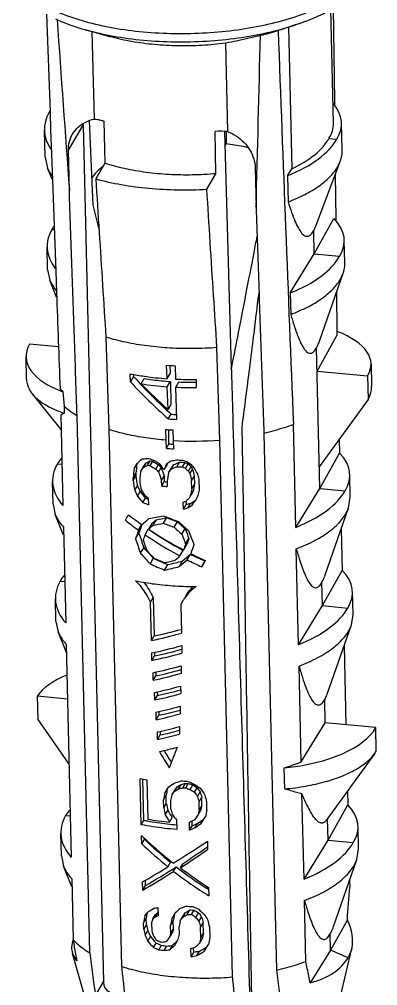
# Model space of a CAD drawing. Header units: millimetres. Extents: x 15 to 334, y 2 to 223.
# Drawn here: x 141.65 to 148.6, y 11.15 to 29.92 of the extents above; entities that cross this region are included whole.
import ezdxf

# ---------------------------------------------------------------- set-up
doc = ezdxf.new("R2010")
doc.units = ezdxf.units.MM
doc.layers.add('02___PRT_ALL_AXES', color=179, linetype='Continuous')

msp = doc.modelspace()

# ---------------------------------------------------------------- linework, layer by layer
at = {"layer": '02___PRT_ALL_AXES', "color": 179, "linetype": 'Continuous'}
for p, q in [((147.743, 27.902), (147.691, 30.115)), ((147.738, 30.141), (147.76, 28.326)), ((142.174, 30.018), (142.242, 28.117)), ((142.92, 29.721), (143.395, 29.586)), ((143.103, 27.98), (143.063, 29.68)), ((146.719, 29.715), (146.668, 29.7)), ((147.021, 29.817), (146.72, 29.716)), ((146.868, 29.765), (146.932, 27.013)), ((145.648, 29.456), (145.688, 27.738)), ((147.76, 28.326), (147.761, 28.244)), ((142.224, 28.116), (142.242, 28.115)), ((142.242, 28.117), (142.254, 27.773)), ((142.599, 27.376), (142.887, 27.866)), ((142.887, 27.866), (143.277, 11.218)), ((143.005, 27.948), (143.07, 26.311)), ((143.289, 27.942), (143.309, 27.123)), ((147.912, 27.376), (147.899, 27.904)), ((142.145, 27.241), (142.133, 27.769)), ((142.254, 27.773), (142.271, 27.302)), ((145.463, 26.921), (145.444, 27.74)), ((145.626, 27.743), (145.626, 27.736)), ((145.626, 27.736), (145.633, 27.498)), ((145.662, 27.738), (145.659, 27.499)), ((147.655, 27.607), (147.807, 27.593)), ((145.633, 27.498), (145.759, 23.14)), ((142.145, 27.241), (142.193, 27.025)), ((142.271, 27.302), (142.289, 26.796)), ((142.617, 26.602), (142.599, 27.376)), ((143.309, 27.123), (143.13, 26.819)), ((146.223, 27.036), (146.241, 26.262)), ((147.409, 25.921), (147.874, 27.158)), ((147.82, 27.046), (147.874, 27.158)), ((142.289, 26.803), (142.193, 27.025)), ((145.285, 26.617), (145.463, 26.921)), ((146.851, 26.881), (146.932, 27.013)), ((146.851, 26.881), (146.862, 26.374)), ((147.776, 26.898), (147.786, 26.048)), ((142.289, 26.796), (142.353, 25.026)), ((143.07, 26.311), (143.192, 25.845)), ((147.371, 25.361), (147.753, 26.048)), ((147.786, 26.048), (147.786, 26.004)), ((142.277, 25.839), (142.323, 25.835)), ((147.371, 25.361), (147.36, 25.817)), ((147.963, 25.189), (147.953, 25.627)), ((142.196, 25.054), (142.186, 25.492)), ((146.904, 24.604), (147.371, 25.361)), ((147.371, 25.361), (147.86, 25.316)), ((142.196, 25.054), (142.239, 24.853)), ((142.353, 25.026), (142.368, 24.61)), ((147.469, 23.664), (147.93, 24.986)), ((147.871, 24.86), (147.93, 24.986)), ((142.371, 24.524), (142.239, 24.853)), ((146.904, 24.604), (146.914, 24.188)), ((147.801, 24.617), (147.81, 23.852)), ((147.81, 23.852), (147.81, 23.777)), ((143.327, 23.744), (143.385, 21.948)), ((147.424, 23.084), (147.81, 23.777)), ((142.406, 23.554), (141.841, 23.607)), ((145.54, 21.746), (145.482, 23.542)), ((147.477, 20.807), (147.413, 23.54)), ((141.787, 22.921), (141.777, 23.364)), ((144.513, 22.939), (144.505, 23.2)), ((144.57, 23.195), (144.574, 23.042)), ((144.671, 23.19), (144.679, 22.929)), ((145.759, 23.14), (145.761, 23.084)), ((148.473, 23.228), (148.484, 22.786)), ((143.802, 22.876), (143.797, 23.033)), ((143.863, 22.98), (143.802, 22.876)), ((143.862, 23.022), (143.863, 22.98)), ((144.009, 22.84), (144.069, 22.941)), ((144.513, 22.939), (144.574, 23.042)), ((145.076, 22.923), (145.081, 22.767)), ((147.424, 23.084), (148.403, 22.992)), ((148.403, 22.992), (148.414, 22.537)), ((144.518, 22.782), (144.578, 22.883)), ((144.532, 22.339), (144.518, 22.782)), ((144.578, 22.883), (144.588, 22.434)), ((144.684, 22.773), (144.744, 22.874)), ((144.704, 22.147), (144.684, 22.773)), ((142.458, 21.952), (141.899, 22.643)), ((142.492, 22.685), (142.514, 22.403)), ((148.414, 22.537), (147.467, 21.229)), ((142.514, 22.403), (142.517, 22.267)), ((144.588, 22.434), (144.532, 22.339)), ((142.452, 22.235), (142.493, 20.472)), ((143.012, 11.786), (142.768, 22.216)), ((144.538, 22.156), (144.592, 22.249)), ((146.034, 18.253), (145.97, 22.005)), ((147.011, 20.049), (146.964, 22.047)), ((143.385, 21.948), (143.63, 11.518)), ((144.497, 21.745), (144.49, 21.952)), ((144.551, 21.671), (144.545, 21.948)), ((144.628, 21.943), (144.634, 21.735)), ((146.392, 21.876), (146.636, 11.446)), ((144.501, 21.585), (144.497, 21.745)), ((144.501, 21.585), (144.551, 21.671)), ((144.634, 21.735), (144.638, 21.575)), ((145.785, 11.316), (145.54, 21.746)), ((147.854, 21.763), (147.86, 21.493)), ((147.477, 20.807), (147.86, 21.493)), ((142.384, 21.284), (142.474, 21.276)), ((143.876, 21.194), (143.928, 21.282)), ((144.006, 21.144), (144.057, 21.232)), ((144.056, 21.215), (144.107, 21.302)), ((144.133, 21.256), (144.184, 21.343)), ((144.186, 21.249), (144.237, 21.335)), ((144.294, 21.183), (144.345, 21.269)), ((144.456, 21.166), (144.507, 21.253)), ((144.592, 21.182), (144.643, 21.269)), ((144.701, 21.229), (144.752, 21.315)), ((144.813, 21.224), (144.864, 21.312)), ((144.87, 21.196), (144.922, 21.284)), ((144.928, 21.143), (144.98, 21.23)), ((143.855, 21.014), (143.907, 21.103)), ((143.856, 20.961), (143.908, 21.05)), ((143.907, 21.103), (143.908, 21.05)), ((144.349, 21.124), (144.4, 21.21)), ((144.407, 20.96), (144.457, 21.046)), ((144.457, 21.046), (144.46, 20.94)), ((144.539, 21.107), (144.59, 21.193)), ((144.958, 21.089), (145.009, 21.177)), ((144.989, 20.957), (145.041, 21.045)), ((145.041, 21.045), (145.045, 20.886)), ((148.07, 20.635), (148.059, 21.072)), ((142.303, 20.499), (142.293, 20.937)), ((143.856, 20.961), (143.855, 21.014)), ((143.886, 20.771), (143.938, 20.859)), ((143.983, 21.017), (143.985, 20.911)), ((144.409, 20.854), (144.407, 20.96)), ((144.409, 20.854), (144.46, 20.94)), ((144.515, 20.95), (144.518, 20.845)), ((144.993, 20.798), (144.989, 20.957)), ((144.993, 20.798), (145.045, 20.886)), ((145.132, 20.984), (145.137, 20.773)), ((143.94, 20.656), (143.991, 20.744)), ((144.967, 20.666), (145.019, 20.754)), ((144.97, 20.665), (144.992, 20.702)), ((147.011, 20.049), (147.477, 20.807)), ((147.477, 20.807), (147.967, 20.761)), ((142.303, 20.499), (142.345, 20.298)), ((144.046, 20.532), (144.097, 20.619)), ((144.148, 20.622), (144.151, 20.49)), ((144.832, 20.405), (144.829, 20.537)), ((144.832, 20.405), (144.884, 20.492)), ((144.882, 20.562), (144.884, 20.492)), ((144.916, 20.429), (144.968, 20.517)), ((145, 20.481), (145.052, 20.569)), ((148.037, 20.432), (148.07, 20.635)), ((142.506, 19.897), (142.345, 20.298)), ((147.576, 19.109), (148.037, 20.432)), ((143.959, 19.997), (144.024, 20.106)), ((144.217, 20.124), (144.153, 20.016)), ((144.243, 20.091), (144.307, 20.199)), ((144.445, 20.132), (144.508, 20.239)), ((144.653, 20.052), (144.717, 20.16)), ((142.503, 20.057), (142.546, 18.195)), ((143.902, 19.827), (143.967, 19.937)), ((144.086, 19.908), (144.15, 20.017)), ((144.799, 19.916), (144.863, 20.025)), ((147.895, 20.024), (147.913, 19.215)), ((144.834, 19.61), (144.898, 19.719)), ((144.874, 19.723), (144.938, 19.832)), ((143.998, 19.546), (144.062, 19.655)), ((144.762, 19.495), (144.826, 19.603)), ((144.902, 19.421), (144.966, 19.53)), ((147.064, 17.771), (147.02, 19.633)), ((144.247, 19.45), (144.183, 19.342)), ((144.752, 19.289), (144.816, 19.397)), ((145.186, 19.283), (145.252, 19.394)), ((144.466, 19.221), (144.53, 19.328)), ((147.531, 18.529), (147.913, 19.215)), ((142.437, 19.007), (142.528, 18.998)), ((147.531, 18.529), (147.52, 18.985)), ((148.123, 18.357), (148.113, 18.795)), ((142.356, 18.222), (142.346, 18.66)), ((144.192, 18.598), (144.243, 18.685)), ((144.209, 17.853), (144.192, 18.598)), ((144.243, 18.685), (144.26, 17.94)), ((144.822, 18.627), (144.779, 18.543)), ((144.779, 18.543), (144.792, 17.997)), ((147.064, 17.771), (147.531, 18.529)), ((147.531, 18.529), (148.02, 18.483)), ((142.356, 18.222), (142.399, 18.021)), ((146.034, 18.239), (146.034, 18.253)), ((148.09, 18.154), (148.123, 18.357)), ((147.629, 16.832), (148.09, 18.154)), ((142.56, 17.62), (142.399, 18.021)), ((144.209, 17.853), (144.26, 17.94)), ((142.556, 17.779), (142.653, 13.64)), ((144.798, 17.754), (144.801, 17.609)), ((147.948, 17.746), (147.984, 16.215)), ((144.218, 17.465), (144.215, 17.61)), ((144.218, 17.465), (144.269, 17.552)), ((144.268, 17.622), (144.269, 17.552)), ((144.787, 17.361), (144.79, 17.215)), ((147.117, 15.494), (147.074, 17.356)), ((144.246, 17.081), (144.243, 17.227)), ((144.246, 17.081), (144.297, 17.168)), ((144.296, 17.238), (144.297, 17.168)), ((144.776, 16.968), (144.78, 16.822)), ((142.001, 16.775), (142.581, 16.721)), ((142.012, 16.32), (142.001, 16.775)), ((144.274, 16.697), (144.271, 16.843)), ((144.274, 16.697), (144.325, 16.784)), ((144.324, 16.855), (144.325, 16.784)), ((144.765, 16.574), (144.769, 16.429)), ((147.584, 16.252), (147.573, 16.707)), ((144.302, 16.314), (144.299, 16.459)), ((144.302, 16.314), (144.353, 16.4)), ((144.352, 16.471), (144.353, 16.4)), ((142.611, 15.447), (142.012, 16.32)), ((144.755, 16.181), (144.758, 16.036)), ((147.117, 15.494), (147.584, 16.252)), ((148.563, 16.16), (147.584, 16.252)), ((148.574, 15.705), (148.563, 16.16)), ((144.33, 15.93), (144.327, 16.075)), ((144.33, 15.93), (144.381, 16.017)), ((144.38, 16.087), (144.381, 16.017)), ((148.54, 15.653), (147.612, 14.373)), ((148.54, 15.653), (148.574, 15.705)), ((146.796, 14.97), (146.787, 15.378)), ((144.012, 14.273), (143.991, 15.172)), ((144.064, 14.361), (144.046, 15.161)), ((144.12, 15.148), (144.138, 14.381)), ((144.738, 14.97), (144.788, 15.056)), ((144.82, 14.991), (144.871, 15.078)), ((144.875, 14.989), (144.926, 15.075)), ((144.96, 14.959), (145.011, 15.046)), ((144.445, 14.759), (144.495, 14.845)), ((144.499, 14.686), (144.495, 14.845)), ((144.604, 14.848), (144.655, 14.934)), ((144.657, 14.923), (144.707, 15.009)), ((145.046, 14.904), (145.097, 14.992)), ((145.104, 14.824), (145.156, 14.912)), ((147.171, 13.217), (147.132, 14.872)), ((148.014, 14.927), (148.02, 14.661)), ((144.448, 14.6), (144.445, 14.759)), ((144.448, 14.6), (144.499, 14.686)), ((144.579, 14.745), (144.583, 14.586)), ((145.135, 14.718), (145.187, 14.806)), ((145.139, 14.559), (145.135, 14.718)), ((145.139, 14.559), (145.191, 14.648)), ((145.191, 14.648), (145.187, 14.806)), ((145.279, 14.719), (145.282, 14.56)), ((147.637, 13.975), (148.02, 14.661)), ((144.478, 14.465), (144.529, 14.551)), ((145.113, 14.454), (145.165, 14.542)), ((142.544, 14.452), (142.634, 14.444)), ((144.012, 14.273), (144.064, 14.361)), ((144.562, 14.324), (144.613, 14.411)), ((144.697, 14.366), (144.701, 14.181)), ((144.95, 14.167), (144.947, 14.326)), ((145.002, 14.254), (144.999, 14.349)), ((145.062, 14.217), (145.113, 14.304)), ((145.174, 14.295), (145.226, 14.383)), ((147.637, 13.975), (147.627, 14.397)), ((142.463, 13.667), (142.453, 14.105)), ((144.95, 14.167), (145.002, 14.254)), ((148.23, 13.802), (148.219, 14.24)), ((144.021, 13.903), (144.017, 14.062)), ((144.021, 13.903), (144.073, 13.991)), ((144.073, 13.991), (144.073, 14.011)), ((145.297, 13.952), (145.3, 13.794)), ((147.171, 13.217), (147.637, 13.975)), ((147.637, 13.975), (148.127, 13.929)), ((148.197, 13.6), (148.23, 13.802)), ((142.463, 13.667), (142.505, 13.466)), ((144.529, 13.457), (144.579, 13.544)), ((144.773, 13.436), (144.824, 13.523)), ((147.736, 12.277), (148.197, 13.6)), ((142.666, 13.065), (142.505, 13.466)), ((144.639, 13.368), (144.689, 13.454)), ((142.663, 13.225), (142.69, 12.04)), ((144.042, 13.004), (144.038, 13.163)), ((144.094, 13.092), (144.092, 13.194)), ((148.055, 13.191), (148.058, 13.061)), ((144.042, 13.004), (144.094, 13.092)), ((145.318, 13.053), (145.321, 12.895)), ((147.208, 11.617), (147.18, 12.801)), ((144.335, 12.664), (144.338, 12.506)), ((144.905, 12.531), (144.956, 12.618)), ((144.989, 12.528), (145.04, 12.615)), ((144.057, 12.37), (144.109, 12.458)), ((144.112, 12.326), (144.109, 12.458)), ((144.235, 12.443), (144.287, 12.53)), ((144.286, 12.487), (144.338, 12.574)), ((144.582, 12.318), (144.633, 12.404)), ((144.606, 12.447), (144.657, 12.534)), ((144.637, 12.246), (144.633, 12.404)), ((144.77, 12.407), (144.821, 12.494)), ((144.823, 12.483), (144.874, 12.569)), ((145.074, 12.473), (145.126, 12.56)), ((145.133, 12.392), (145.185, 12.48)), ((148.012, 12.426), (147.688, 11.834)), ((144.06, 12.237), (144.057, 12.37)), ((144.06, 12.237), (144.112, 12.326)), ((144.088, 12.127), (144.14, 12.215)), ((144.211, 12.368), (144.215, 12.209)), ((144.586, 12.159), (144.582, 12.318)), ((144.586, 12.159), (144.637, 12.246)), ((144.745, 12.304), (144.749, 12.145)), ((145.164, 12.286), (145.215, 12.374)), ((145.169, 12.075), (145.164, 12.286)), ((145.22, 12.163), (145.215, 12.374)), ((145.336, 12.287), (145.341, 12.075)), ((144.142, 12.011), (144.194, 12.099)), ((144.561, 12.083), (144.612, 12.169)), ((145.143, 11.969), (145.194, 12.057)), ((145.169, 12.075), (145.22, 12.163)), ((147.688, 11.834), (147.68, 12.153)), ((144.248, 11.887), (144.3, 11.975)), ((144.354, 11.845), (144.405, 11.932)), ((144.46, 11.831), (144.511, 11.917)), ((144.566, 11.845), (144.617, 11.931)), ((144.98, 11.709), (144.976, 11.868)), ((145.031, 11.796), (145.029, 11.883)), ((145.232, 11.81), (145.284, 11.898)), ((147.688, 11.834), (147.291, 11.201)), ((148.025, 11.689), (147.688, 11.834)), ((147.876, 10.937), (148.097, 11.867)), ((148.097, 11.865), (148.025, 11.689)), ((142.761, 11.626), (142.676, 11.773)), ((142.951, 10.822), (142.676, 11.773)), ((144.98, 11.709), (145.031, 11.796)), ((145.092, 11.732), (145.143, 11.82)), ((143.123, 10.955), (143.277, 11.218))]:
    msp.add_line(p, q, dxfattribs=at)
for centre, radius, start, end in [((1530.354, 127.847), 1391.425, 184.03586, 184.172741), ((145.136, 34.745), 5.272, 283.0485, 286.8935), ((3791.533, 166.919), 3647.447, 182.156009, 182.276312), ((-1161.917, 61.072), 1308.621, 358.475733, 358.622305), ((145.554, 26.548), 1.197, 83.5617, 95.2571), ((138.813, 30.674), 7.547, 334.6768, 335.1181), ((143.585, 26.488), 0.638, 143.6059, 147.573), ((144.96, 29.657), 6.473, 265.9732, 267.4441), ((144.855, 28.395), 5.465, 258.8415, 261.7944), ((144.933, 28.964), 6.04, 261.8239, 266.0112), ((144.974, 29.584), 6.661, 267.463, 270.8769), ((144.927, 28.702), 5.934, 261.0962, 266.0471), ((144.978, 29.395), 6.629, 267.4623, 270.8932), ((144.988, 28.991), 6.121, 267.7104, 270.837), ((143.315, 24.594), 2.461, 249.963, 251.0858), ((144.985, 28.524), 6.383, 265.9866, 267.4786), ((144.995, 28.14), 5.905, 266.0925, 267.1492), ((144.987, 28.245), 6.313, 265.4877, 266.738), ((145.004, 27.487), 5.833, 265.5504, 266.3832), ((145.005, 28.305), 6.58, 266.768, 274.664), ((144.995, 27.847), 6.282, 265.488, 266.7445), ((144.936, 27.002), 5.671, 261.8323, 262.3715), ((144.938, 26.859), 5.66, 261.8317, 262.372), ((144.949, 26.526), 5.24, 261.6126, 262.1953), ((145.01, 27.822), 6.469, 267.2404, 268.2309), ((145.013, 27.68), 6.459, 267.2397, 268.2317), ((145.023, 27.343), 6.033, 267.4337, 268.4981), ((145, 26.955), 6.13, 264.4686, 265.4887), ((145.009, 26.592), 5.679, 264.4546, 265.0206), ((145.004, 20.245), 5.173, 258.7175, 260.1686), ((145.154, 21.537), 6.422, 266.7428, 267.7359), ((145.167, 21.052), 5.982, 267.1652, 267.6992), ((145.157, 21.397), 6.414, 266.9904, 267.4876), ((145.014, 18.915), 4.651, 258.218, 259.0669), ((145.095, 19.356), 5.1, 259.1129, 263.4744), ((145.113, 20.046), 5.748, 260.2337, 264.4982), ((145.159, 19.871), 5.619, 263.4217, 265.3012), ((83.154, 17.396), 65.048, 355.61814, 356.17863), ((145.213, 19.141), 6.459, 266.9927, 268.2314), ((145.226, 18.627), 6.015, 267.4325, 268.2323), ((145.216, 18.973), 6.449, 267.2393, 267.9836), ((145.164, 17.49), 5.703, 261.8333, 262.9077), ((145.162, 17.665), 5.719, 262.103, 262.6387), ((145.174, 17.147), 5.272, 261.6138, 262.7745), ((227.089, 22.551), 84.763, 187.29643, 187.8627), ((225.654, 21.538), 79.659, 187.27832, 187.88087)]:
    msp.add_arc(centre, radius, start, end, dxfattribs=at)
for centre, major_axis, ratio, start_param, end_param in [((145.016, 27.855), (2.884, 0.046), 0.412294, 6.022628, 6.610425), ((145.016, 27.855), (2.883, 0.09), 0.457817, 2.874425, 3.424416), ((145.016, 27.855), (2.884, 0.046), 0.412294, 2.863094, 2.881035), ((143.812, 28.12), (0.877, 0.449), 0.655348, 2.794265, 2.835491), ((145.016, 27.855), (2.727, 0.044), 0.412294, 6.022628, 6.286215), ((145.016, 27.855), (2.726, 0.085), 0.457817, 5.47753, 6.016017), ((145.016, 27.855), (2.883, 0.09), 0.457817, 5.387969, 6.016017), ((145.069, 25.577), (2.884, 0.046), 0.412294, 6.022628, 6.650677), ((145.069, 25.577), (2.883, 0.09), 0.457817, 2.874425, 3.460247), ((145.069, 25.577), (2.884, 0.046), 0.412294, 2.834304, 2.881035), ((145.069, 25.577), (2.883, 0.09), 0.457817, 5.387969, 6.016017), ((146.288, 23.191), (2.185, 0.035), 0.412294, 6.022628, 7.072961), ((143.8, 23.424), (2.023, 0.063), 0.457817, 2.874425, 3.994998), ((145.117, 23.528), (2.575, -2.589), 0.352642, 4.576145, 4.859969), ((145.123, 23.301), (2.893, 0.09), 0.457818, 3.50754, 3.556314), ((145.04, 23.6), (2.788, -2.803), 0.352517, 4.621162, 4.882542), ((145.035, 23.787), (2.794, -2.826), 0.351227, 4.700364, 4.883417), ((145.176, 21.023), (2.884, 0.046), 0.412294, 6.022628, 6.650677), ((145.176, 21.023), (2.883, 0.09), 0.457817, 2.874425, 3.502474), ((145.176, 21.023), (2.884, 0.046), 0.412294, 2.788056, 2.881035), ((145.119, 23.439), (2.759, 5.33), 0.013218, 1.992702, 2.012477), ((145.055, 26.175), (2.221, 17.523), 0.02969, 1.8575, 1.868203), ((145.131, 22.945), (2.808, 2.737), 0.102217, 4.17158, 4.210923), ((145.119, 23.439), (2.566, 4.956), 0.013218, 2.023835, 2.027974), ((145.131, 22.941), (2.789, 4.016), 0.022906, 4.264514, 4.284125), ((145.137, 22.654), (2.853, 0.821), 0.352435, 4.21342, 4.252541), ((145.138, 22.64), (2.818, 1.904), 0.1949, 4.191033, 4.220356), ((145.131, 22.941), (2.594, 3.734), 0.022906, 4.252874, 4.273999), ((145.138, 22.64), (2.62, 1.77), 0.1949, 4.180907, 4.212478), ((145.14, 22.526), (2.876, -0.78), 0.465166, 4.501382, 4.540287), ((145.145, 22.336), (2.827, -1.617), 0.437702, 4.622554, 4.661459), ((145.145, 22.336), (2.629, -1.504), 0.437702, 4.616163, 4.658018), ((145.142, 22.474), (2.795, -2.135), 0.402852, 4.715544, 4.744674), ((145.146, 22.274), (-2.57, 2.881), 0.32879, 1.626941, 1.647832), ((145.142, 22.444), (-2.765, 4.016), 0.26711, 1.678156, 1.707272), ((145.145, 22.312), (2.723, 6.662), 0.028959, 1.736018, 1.755433), ((145.142, 22.472), (2.818, 1.904), 0.194897, 4.35642, 4.385568), ((145.145, 22.312), (2.532, 6.194), 0.028959, 1.745733, 1.754475), ((145.14, 22.542), (2.853, 0.821), 0.352438, 4.417755, 4.456705), ((145.149, 22.175), (2.594, 3.734), 0.022906, 4.462382, 4.483289), ((145.145, 22.341), (2.828, 1.484), 0.254507, 4.384624, 4.423574), ((145.145, 22.341), (2.629, 1.38), 0.254507, 4.389253, 4.431165), ((145.135, 22.736), (2.862, -1.066), 0.461157, 4.770151, 4.799616), ((145.137, 22.667), (2.827, -1.617), 0.437701, 4.846325, 4.865953), ((145.137, 22.667), (2.629, -1.504), 0.437701, 4.856915, 4.878062), ((145.132, 22.888), (2.795, -2.135), 0.40285, 4.929874, 4.959488), ((145.132, 22.882), (-2.57, 2.881), 0.32879, 1.846982, 1.868207), ((145.121, 23.366), (-2.611, 5.409), 0.184887, 1.886024, 1.896669), ((145.121, 23.336), (-2.773, 4.468), 0.241974, 1.89556, 1.915399), ((145.055, 26.175), (2.389, 18.846), 0.02969, 1.842003, 1.85192), ((145.244, 18.093), (-2.969, 18.008), 0.046595, 1.398205, 1.408908), ((145.097, 24.393), (2.532, 13.414), 0.035521, 1.82212, 1.831947), ((145.146, 22.274), (-2.764, 3.098), 0.32879, 1.630382, 1.649805), ((145.15, 22.132), (-2.892, 8.515), 0.120708, 1.648375, 1.667788), ((145.15, 22.132), (-2.689, 7.918), 0.120708, 1.646403, 1.667281), ((145.161, 21.662), (2.459, 16.129), 0.03256, 1.610201, 1.619913), ((145.149, 22.175), (2.789, 4.016), 0.022906, 4.459224, 4.47866), ((145.132, 22.882), (-2.764, 3.098), 0.32879, 1.834873, 1.854563), ((145.121, 23.366), (-2.808, 5.817), 0.184887, 1.87238, 1.882251), ((145.085, 24.897), (-3.049, 13.934), 0.068111, 1.83268, 1.842569), ((145.085, 24.897), (-2.835, 12.956), 0.068111, 1.847097, 1.857765), ((145.115, 23.631), (-2.808, 5.817), 0.184887, 1.91198, 1.931907), ((145.084, 24.916), (-2.973, 11.222), 0.087632, 1.895427, 1.905426), ((145.244, 18.093), (-3.193, 19.368), 0.046595, 1.414487, 1.424404), ((145.18, 20.828), (-2.611, 5.409), 0.184886, 1.476061, 1.497392), ((145.203, 19.875), (-3.049, 13.934), 0.068111, 1.481465, 1.491292), ((145.214, 19.37), (2.354, 12.473), 0.035521, 1.455646, 1.466314), ((145.18, 20.828), (-2.808, 5.817), 0.184886, 1.491557, 1.511332), ((145.169, 21.323), (-2.764, 3.098), 0.32879, 1.493516, 1.532859), ((145.169, 21.323), (-2.57, 2.881), 0.32879, 1.479575, 1.521977), ((145.168, 21.327), (-2.773, 4.468), 0.241974, 1.544282, 1.563893), ((145.161, 21.628), (2.795, -2.135), 0.40285, 4.627821, 4.657144), ((145.178, 20.902), (2.759, 5.33), 0.013218, 1.621784, 1.631655), ((145.214, 19.37), (2.532, 13.414), 0.035521, 1.470842, 1.480732), ((145.178, 20.902), (2.566, 4.956), 0.013218, 1.607366, 1.618011), ((145.185, 20.637), (2.759, 5.33), 0.013218, 1.572126, 1.592054), ((145.215, 19.352), (2.606, 10.704), 0.037664, 1.446853, 1.456852), ((145.176, 21.023), (2.883, 0.09), 0.457817, 5.387969, 6.016017), ((145.162, 21.614), (2.876, -0.78), 0.465166, 4.442764, 4.481885), ((145.162, 21.614), (2.674, -0.725), 0.465166, 4.431883, 4.452645), ((145.162, 21.601), (2.828, 1.484), 0.254509, 4.462677, 4.482305), ((145.164, 21.532), (2.644, 0.976), 0.319714, 4.489547, 4.521297), ((145.167, 21.386), (2.808, 2.737), 0.102216, 4.512938, 4.532628), ((145.167, 21.379), (2.818, 1.904), 0.1949, 4.493086, 4.5227), ((145.167, 21.379), (2.62, 1.77), 0.1949, 4.50596, 4.537896), ((145.178, 20.932), (2.789, 4.016), 0.022906, 4.615792, 4.635631), ((145.139, 22.586), (2.778, 4.579), 0.003704, 4.163418, 4.189913), ((145.175, 21.055), (2.821, -1.711), 0.432068, 4.465114, 4.56261), ((145.164, 21.504), (2.845, 1.007), 0.325906, 4.240207, 4.342319), ((145.164, 21.504), (2.865, -1.012), 0.462377, 4.622677, 4.724789), ((145.164, 21.532), (2.843, 1.049), 0.319714, 4.478957, 4.508422), ((145.179, 20.899), (2.821, -1.711), 0.432068, 4.438619, 4.537302), ((145.14, 22.559), (2.458, 6.957), 0.034176, 1.943191, 1.969292), ((145.16, 21.681), (2.809, 2.619), 0.113052, 4.192988, 4.24645), ((145.165, 21.488), (2.809, 2.619), 0.113052, 4.241258, 4.274992), ((145.165, 21.488), (2.563, 2.389), 0.113052, 4.230894, 4.267903), ((145.168, 21.36), (2.845, 1.007), 0.325906, 4.268749, 4.342319), ((145.168, 21.36), (2.595, 0.919), 0.325906, 4.26166, 4.342319), ((145.168, 21.36), (2.865, -1.012), 0.462377, 4.622677, 4.696248), ((145.168, 21.36), (2.614, -0.924), 0.462377, 4.622677, 4.703336), ((145.165, 21.488), (-2.523, 2.706), 0.338682, 1.751673, 1.806472), ((145.16, 21.681), (-2.766, 2.966), 0.338682, 1.773126, 1.841031), ((145.14, 22.559), (2.695, 7.626), 0.034176, 1.925577, 1.949296), ((145.214, 19.394), (-2.628, 7.422), 0.127207, 1.452659, 1.490708), ((145.15, 22.127), (2.695, 7.626), 0.034176, 1.878178, 1.892936), ((145.179, 20.899), (2.821, -1.711), 0.432068, 4.584701, 4.825489), ((145.179, 20.899), (2.574, -1.561), 0.432068, 4.571777, 4.835853), ((145.175, 21.055), (2.821, -1.711), 0.432068, 4.610881, 4.851669), ((145.165, 21.488), (-2.766, 2.966), 0.338682, 1.744584, 1.794526), ((145.15, 22.127), (-2.88, 8.135), 0.127207, 1.800769, 1.825499), ((145.15, 22.127), (-2.628, 7.422), 0.127207, 1.812715, 1.839874), ((145.14, 22.559), (-2.88, 8.135), 0.127207, 1.847275, 1.88186), ((145.214, 19.394), (-2.88, 8.135), 0.127207, 1.472655, 1.50724), ((145.204, 19.827), (-2.88, 8.135), 0.127207, 1.529015, 1.553745), ((145.204, 19.827), (2.695, 7.626), 0.034176, 1.596452, 1.61121), ((145.204, 19.827), (2.458, 6.957), 0.034176, 1.582077, 1.598286), ((145.214, 19.394), (2.695, 7.626), 0.034176, 1.540092, 1.563811), ((145.193, 20.273), (-2.766, 2.966), 0.338682, 1.500996, 1.568902), ((145.193, 20.273), (-2.523, 2.706), 0.338682, 1.484465, 1.559044), ((145.189, 20.466), (-2.766, 2.966), 0.338682, 1.547502, 1.597443), ((145.193, 20.273), (2.563, 2.389), 0.113052, 4.460532, 4.519236), ((145.179, 20.899), (2.574, -1.561), 0.432068, 4.888859, 4.996205), ((145.175, 21.055), (2.821, -1.711), 0.432068, 4.899068, 4.99775), ((145.189, 20.449), (2.865, -1.012), 0.462377, 4.520565, 4.622677), ((145.189, 20.449), (2.614, -0.924), 0.462377, 4.510707, 4.622677), ((145.186, 20.594), (2.865, -1.012), 0.462377, 4.549107, 4.622677), ((145.186, 20.594), (2.845, 1.007), 0.325906, 4.342319, 4.415889), ((145.189, 20.449), (2.595, 0.919), 0.325906, 4.342319, 4.454289), ((145.189, 20.466), (2.809, 2.619), 0.113052, 4.422133, 4.455867), ((145.193, 20.273), (2.809, 2.619), 0.113052, 4.450674, 4.504137), ((145.179, 20.899), (2.821, -1.711), 0.432068, 4.87376, 4.971255), ((145.214, 19.368), (2.778, 4.579), 0.003704, 4.696054, 4.722549), ((145.189, 20.449), (2.845, 1.007), 0.325906, 4.342319, 4.444431), ((145.229, 18.745), (2.884, 0.046), 0.412294, 6.022628, 6.650677), ((145.229, 18.745), (2.883, 0.09), 0.457817, 2.874425, 3.502474), ((145.229, 18.745), (2.884, 0.046), 0.412294, 2.788056, 2.881035), ((145.229, 18.745), (2.883, 0.09), 0.457817, 5.387969, 6.016017), ((145.22, 19.147), (2.642, 1.01), 0.314332, 4.224056, 4.430815), ((145.22, 19.147), (2.842, 1.086), 0.314332, 4.232048, 4.442965), ((145.225, 18.904), (2.842, 1.086), 0.314332, 4.232048, 4.442965), ((145.229, 18.759), (2.642, 1.01), 0.314332, 4.224056, 4.430815), ((145.229, 18.759), (2.842, 1.086), 0.314332, 4.232048, 4.442965), ((145.234, 18.517), (2.842, 1.086), 0.314332, 4.239102, 4.435911), ((145.238, 18.371), (2.642, 1.01), 0.314332, 4.231648, 4.423218), ((143.96, 16.592), (2.023, 0.032), 0.412294, 2.321697, 2.881035), ((145.238, 18.371), (2.842, 1.086), 0.314332, 4.239102, 4.435911), ((145.243, 18.129), (2.842, 1.086), 0.314332, 4.246151, 4.428862), ((145.247, 17.983), (2.842, 1.086), 0.314332, 4.246151, 4.428862), ((145.247, 17.983), (2.642, 1.01), 0.314332, 4.239235, 4.415626), ((145.252, 17.741), (2.842, 1.086), 0.314332, 4.253196, 4.421817), ((145.256, 17.596), (2.842, 1.086), 0.314332, 4.253196, 4.421817), ((145.256, 17.596), (2.642, 1.01), 0.314332, 4.246816, 4.408038), ((145.262, 17.353), (2.842, 1.086), 0.314332, 4.260237, 4.414776), ((146.449, 16.358), (2.184, 0.068), 0.457817, 4.85361, 6.016017), ((145.265, 17.208), (2.842, 1.086), 0.314332, 4.260237, 4.414776), ((145.265, 17.208), (2.642, 1.01), 0.314332, 4.254392, 4.400453), ((145.271, 16.966), (2.842, 1.086), 0.314332, 4.271098, 4.395895), ((145.279, 16.604), (2.713, 6.98), 0.031078, 1.701443, 1.759832), ((145.279, 16.604), (-2.782, 4.876), 0.222126, 1.631009, 1.697417), ((145.279, 16.604), (-2.587, 4.533), 0.222126, 1.640678, 1.693362), ((145.282, 16.468), (2.883, 0.09), 0.457817, 5.247104, 5.387969), ((145.287, 16.252), (2.815, 2.112), 0.168263, 4.322471, 4.361297), ((145.287, 16.283), (2.836, 1.226), 0.293301, 4.362715, 4.411323), ((145.291, 16.101), (2.62, 1.77), 0.194899, 4.358844, 4.390198), ((145.29, 16.157), (2.644, 0.976), 0.319715, 4.405534, 4.436953), ((145.282, 16.501), (2.849, -1.29), 0.453835, 4.783603, 4.832643), ((145.285, 16.338), (2.661, -0.991), 0.461156, 4.749146, 4.780743), ((145.282, 16.464), (2.599, -1.985), 0.402851, 4.910998, 4.942748), ((145.278, 16.661), (2.783, -2.383), 0.383947, 4.94944, 4.988963), ((145.279, 16.595), (2.532, 13.414), 0.035521, 1.705071, 1.714784), ((145.287, 16.269), (2.781, 4.451), 0.007496, 4.401542, 4.430665), ((145.279, 16.595), (2.354, 12.473), 0.035521, 1.708399, 1.718225), ((145.295, 15.942), (2.606, 10.704), 0.037664, 1.682315, 1.69202), ((145.293, 16.028), (2.789, 4.016), 0.022906, 4.430096, 4.449512), ((145.293, 16.028), (2.594, 3.734), 0.022906, 4.431054, 4.451936), ((145.291, 16.101), (2.818, 1.904), 0.194899, 4.35642, 4.385568), ((145.29, 16.157), (2.843, 1.049), 0.319715, 4.400905, 4.430105), ((145.285, 16.338), (2.862, -1.066), 0.461156, 4.740809, 4.770153), ((145.282, 16.464), (2.795, -2.135), 0.402851, 4.900408, 4.929873), ((145.273, 16.846), (-2.773, 4.468), 0.241974, 1.865946, 1.88567), ((145.273, 16.846), (-2.578, 4.154), 0.241974, 1.87882, 1.900087), ((145.244, 18.122), (-2.764, 10.434), 0.087632, 1.860189, 1.870857), ((145.266, 17.177), (-2.783, 4.918), 0.220189, 1.905655, 1.935512), ((145.216, 19.319), (-3.049, 13.934), 0.068111, 1.882336, 1.892335), ((145.312, 15.195), (-2.835, 12.956), 0.068111, 1.595186, 1.605634), ((145.244, 18.122), (-2.973, 11.222), 0.087632, 1.845771, 1.855661), ((145.348, 13.668), (2.423, 9.953), 0.037664, 1.481423, 1.492091), ((145.336, 14.19), (2.884, 0.046), 0.412294, 6.022628, 6.650677), ((145.336, 14.19), (2.884, 0.046), 0.412294, 2.788056, 2.881035), ((145.312, 15.195), (-3.049, 13.934), 0.068111, 1.598627, 1.60834), ((145.304, 15.521), (-2.783, 4.918), 0.220189, 1.661516, 1.690639), ((145.304, 15.521), (-2.588, 4.573), 0.220189, 1.65881, 1.690132), ((145.297, 15.848), (-2.973, 11.222), 0.087632, 1.66026, 1.669965), ((145.299, 15.756), (-2.765, 4.016), 0.26711, 1.707272, 1.7364), ((145.348, 13.668), (2.606, 10.704), 0.037664, 1.496619, 1.506509), ((145.376, 12.471), (2.532, 13.414), 0.035521, 1.421076, 1.431075), ((145.336, 14.19), (2.883, 0.09), 0.457817, 2.874425, 3.502474), ((145.307, 15.402), (2.828, 1.484), 0.254506, 4.452883, 4.492142), ((145.311, 15.243), (2.629, 1.38), 0.254506, 4.462719, 4.505016), ((145.318, 14.944), (2.789, 4.016), 0.022906, 4.586178, 4.605902), ((145.314, 15.129), (2.815, 2.112), 0.168263, 4.497963, 4.537486), ((145.314, 15.129), (2.617, 1.963), 0.168263, 4.510838, 4.553466), ((145.326, 14.613), (2.781, 4.451), 0.007496, 4.645681, 4.675538), ((145.326, 14.613), (2.585, 4.139), 0.007496, 4.66166, 4.674227), ((145.311, 15.243), (2.828, 1.484), 0.254506, 4.452883, 4.492142), ((145.322, 14.784), (2.785, -2.351), 0.386426, 4.566248, 4.791053), ((145.325, 14.627), (2.785, -2.344), 0.386947, 4.565754, 4.751735), ((145.325, 14.627), (2.59, -2.18), 0.386947, 4.549472, 4.749762), ((145.323, 14.734), (2.816, 2.008), 0.181296, 4.33915, 4.574612), ((145.336, 14.19), (2.883, 0.09), 0.457817, 5.387969, 6.016017), ((145.327, 14.556), (2.815, 2.079), 0.172316, 4.389524, 4.576422), ((145.327, 14.556), (2.618, 1.933), 0.172316, 4.394154, 4.575205), ((145.323, 14.731), (2.815, 2.079), 0.172316, 4.116156, 4.302137), ((145.327, 14.574), (2.815, 2.084), 0.171607, 4.116312, 4.341117), ((145.327, 14.574), (2.618, 1.938), 0.171607, 4.10003, 4.342075), ((145.325, 14.624), (2.789, -2.26), 0.393437, 4.78413, 5.019592), ((145.325, 14.624), (2.593, -2.101), 0.393437, 4.785088, 5.018358), ((145.321, 14.802), (2.785, -2.344), 0.386947, 4.839122, 5.02602), ((145.331, 14.377), (2.797, 3.585), 0.042994, 4.194106, 4.223741), ((145.338, 14.104), (2.815, 2.112), 0.168263, 4.156629, 4.19591), ((145.341, 13.954), (2.843, 1.049), 0.319715, 4.20637, 4.235692), ((145.346, 13.746), (2.808, 2.737), 0.102218, 4.366692, 4.405535), ((145.344, 13.816), (2.828, 1.484), 0.254506, 4.374903, 4.413824), ((145.35, 13.598), (2.62, 1.77), 0.1949, 4.400662, 4.432109), ((145.337, 14.128), (2.827, -1.617), 0.437702, 4.846323, 4.885642), ((145.34, 14.015), (2.599, -1.985), 0.402852, 4.90045, 4.932145), ((145.331, 14.37), (-2.764, 3.098), 0.328789, 1.854564, 1.894164), ((145.284, 16.383), (2.532, 13.414), 0.035521, 1.871425, 1.881342), ((145.284, 16.383), (2.354, 12.473), 0.035521, 1.889591, 1.897625), ((145.322, 14.787), (2.684, 8.004), 0.03541, 1.879856, 1.889668), ((145.34, 14.01), (2.808, 2.737), 0.102218, 4.210922, 4.230507), ((145.344, 13.842), (2.828, 1.484), 0.254506, 4.199875, 4.219411), ((145.34, 14.01), (2.611, 2.545), 0.102218, 4.200041, 4.221133), ((145.346, 13.766), (2.532, 13.414), 0.035521, 1.675948, 1.685654), ((145.347, 13.711), (2.759, 5.33), 0.013218, 1.797589, 1.817), ((145.346, 13.766), (2.354, 12.473), 0.035521, 1.676455, 1.686894), ((145.347, 13.711), (2.566, 4.956), 0.013218, 1.812229, 1.817507), ((145.362, 13.087), (2.606, 10.704), 0.037664, 1.643472, 1.653188), ((145.353, 13.437), (2.789, 4.016), 0.022906, 4.468939, 4.488386), ((145.353, 13.437), (2.594, 3.734), 0.022906, 4.472833, 4.493754), ((145.35, 13.598), (2.818, 1.904), 0.1949, 4.395294, 4.424518), ((145.34, 14.015), (2.795, -2.135), 0.402852, 4.890614, 4.920036), ((145.331, 14.374), (-2.773, 4.468), 0.241974, 1.856109, 1.875799), ((145.331, 14.374), (-2.578, 4.154), 0.241974, 1.868218, 1.889443), ((145.303, 15.584), (-2.973, 11.222), 0.087632, 1.8359, 1.845771), ((145.303, 15.584), (-2.764, 10.434), 0.087632, 1.849544, 1.860189), ((145.318, 14.96), (-2.808, 5.817), 0.184887, 1.91198, 1.931907), ((145.272, 16.887), (-3.049, 13.934), 0.068111, 1.882336, 1.892335), ((145.114, 12.928), (2.959, -1.141), 0.436281, 0.058738, 0.428269), ((145.408, 11.09), (-2.973, 11.222), 0.087632, 1.44516, 1.455077), ((145.408, 11.09), (-2.764, 10.434), 0.087632, 1.428878, 1.439581), ((145.383, 12.184), (-2.611, 5.409), 0.184887, 1.476061, 1.497392), ((145.384, 12.139), (-2.892, 8.515), 0.120708, 1.521617, 1.531429), ((145.351, 13.518), (2.495, 7.443), 0.03541, 1.754442, 1.764883), ((145.617, 12.898), (2.93, 1.157), 0.333087, 2.877812, 3.109699), ((145.383, 12.184), (-2.808, 5.817), 0.184887, 1.491557, 1.511332), ((145.371, 12.678), (-2.57, 2.881), 0.328789, 1.479575, 1.521978), ((145.37, 12.722), (-2.773, 4.468), 0.241974, 1.554094, 1.573678), ((145.361, 13.113), (2.862, -1.066), 0.461156, 4.507352, 4.536641), ((145.354, 13.411), (2.789, 4.016), 0.022906, 4.37185, 4.391273), ((145.351, 13.518), (2.684, 8.004), 0.03541, 1.753202, 1.76291), ((145.36, 13.138), (2.611, 2.545), 0.102218, 4.325896, 4.362935), ((145.361, 13.103), (2.759, 5.33), 0.013218, 1.778174, 1.797589), ((145.365, 12.928), (2.606, 10.704), 0.037664, 1.653188, 1.662899), ((145.404, 11.289), (2.606, 10.704), 0.037664, 1.506509, 1.51638), ((145.404, 11.289), (2.423, 9.953), 0.037664, 1.492091, 1.502736), ((145.434, 9.986), (2.532, 13.414), 0.035521, 1.421076, 1.431075), ((145.371, 12.678), (-2.764, 3.098), 0.328789, 1.493516, 1.532859), ((145.364, 12.969), (2.876, -0.78), 0.465166, 4.442763, 4.481884), ((145.364, 12.969), (2.674, -0.725), 0.465166, 4.431882, 4.474007), ((145.357, 13.266), (2.843, 1.049), 0.319715, 4.264925, 4.294094), ((145.362, 13.084), (2.853, 0.821), 0.352436, 4.291504, 4.330367), ((145.362, 13.084), (2.653, 0.764), 0.352436, 4.286591, 4.328394), ((145.36, 13.138), (2.808, 2.737), 0.102218, 4.327868, 4.366692), ((145.363, 13.011), (2.843, 1.049), 0.319715, 4.459383, 4.488764), ((145.37, 12.741), (2.808, 2.737), 0.102218, 4.503115, 4.532627), ((145.37, 12.728), (2.623, 1.615), 0.217804, 4.493356, 4.546586), ((145.384, 12.128), (2.781, 4.451), 0.007495, 4.645681, 4.675538), ((145.384, 12.128), (2.585, 4.139), 0.007495, 4.66166, 4.674227), ((145.366, 12.879), (2.853, 0.821), 0.352436, 4.476232, 4.515435), ((145.366, 12.879), (2.653, 0.764), 0.352436, 4.485317, 4.527545), ((145.37, 12.728), (2.821, 1.737), 0.217804, 4.481247, 4.530607), ((145.124, 12.944), (2.947, -1.16), 0.480236, 5.707098, 6.213887), ((143.74, 11.345), (0.439, 0.224), 0.655348, 2.835491, 4.245026)]:
    msp.add_ellipse(centre, major_axis=major_axis, ratio=ratio, start_param=start_param, end_param=end_param, dxfattribs=at)
for points, knots in [([(148.366, 30.858), (148.311, 30.764), (148.156, 30.579), (147.847, 30.342), (147.452, 30.131), (146.983, 29.951), (146.453, 29.807), (145.878, 29.703), (145.275, 29.644), (144.661, 29.63), (144.056, 29.662), (143.478, 29.739), (142.943, 29.859), (142.516, 30.001), (142.274, 30.111), (142.188, 30.156)], [0, 0, 0, 0, 0.32704, 0.714323, 1.162178, 1.666356, 2.218478, 2.806626, 3.417124, 4.035087, 4.645295, 5.232894, 5.784176, 6.287437, 6.580019, 6.580019, 6.580019, 6.580019]), ([(147.021, 29.817), (147.172, 29.867), (147.461, 29.979), (147.848, 30.186), (148.158, 30.423), (148.314, 30.609), (148.369, 30.703)], [0, 0, 0, 0, 0.478499, 0.926155, 1.313327, 1.642976, 1.642976, 1.642976, 1.642976]), ([(142.349, 29.926), (142.385, 29.909), (142.571, 29.83), (142.764, 29.765), (142.92, 29.721)], [0, 0, 0, 0, 0.1192933, 0.607663, 0.607663, 0.607663, 0.607663]), ([(142.92, 29.721), (142.925, 29.719), (143.107, 29.668), (143.482, 29.584), (144.06, 29.507), (144.665, 29.475), (145.278, 29.489), (145.88, 29.548), (146.455, 29.651), (146.83, 29.753), (147.013, 29.814), (147.021, 29.817)], [0, 0, 0, 0, 0.014601, 0.565465, 1.152565, 1.762225, 2.379636, 2.98961, 3.577321, 4.129064, 4.154644, 4.154644, 4.154644, 4.154644]), ([(145.648, 29.456), (145.496, 29.436), (145.189, 29.407), (144.728, 29.397), (144.273, 29.422), (143.837, 29.48), (143.548, 29.543), (143.405, 29.583), (143.395, 29.586)], [0, 0, 0, 0, 0.45969, 0.924343, 1.383043, 1.825148, 2.240815, 2.270611, 2.270611, 2.270611, 2.270611]), ([(146.326, 29.609), (146.254, 29.59), (146.107, 29.551), (145.881, 29.501), (145.727, 29.47), (145.648, 29.456)], [0, 0, 0, 0, 0.2229004, 0.4542748, 0.6950244, 0.6950244, 0.6950244, 0.6950244]), ([(142.679, 27.692), (142.681, 27.695), (142.712, 27.745), (142.788, 27.836), (142.933, 27.933), (143.045, 27.969), (143.103, 27.98)], [0, 0, 0, 0, 0.0096986, 0.1778307, 0.3494199, 0.5266924, 0.5266924, 0.5266924, 0.5266924]), ([(143.103, 27.98), (143.123, 27.979), (143.165, 27.974), (143.227, 27.961), (143.269, 27.949), (143.289, 27.942)], [0, 0, 0, 0, 0.0609415, 0.1246285, 0.1907251, 0.1907251, 0.1907251, 0.1907251]), ([(142.599, 27.376), (142.598, 27.433), (142.61, 27.543), (142.653, 27.646), (142.679, 27.692)], [0, 0, 0, 0, 0.1710448, 0.3293739, 0.3293739, 0.3293739, 0.3293739]), ([(145.688, 27.738), (145.748, 27.715), (145.864, 27.656), (146.012, 27.534), (146.127, 27.383), (146.202, 27.215), (146.222, 27.095), (146.223, 27.036)], [0, 0, 0, 0, 0.1926732, 0.3846641, 0.5731398, 0.7560333, 0.9325785, 0.9325785, 0.9325785, 0.9325785]), ([(146.09, 27.425), (146.056, 27.432), (145.914, 27.463), (145.77, 27.486), (145.659, 27.499)], [0, 0, 0, 0, 0.1022683, 0.4366163, 0.4366163, 0.4366163, 0.4366163]), ([(147.874, 27.158), (147.884, 27.185), (147.905, 27.256), (147.913, 27.331), (147.912, 27.376)], [0, 0, 0, 0, 0.0872925, 0.2217897, 0.2217897, 0.2217897, 0.2217897]), ([(143.26, 27.051), (143.228, 27.028), (143.161, 26.971), (143.101, 26.906), (143.072, 26.866)], [0, 0, 0, 0, 0.1187411, 0.2644542, 0.2644542, 0.2644542, 0.2644542]), ([(145.463, 26.921), (145.312, 26.907), (145.007, 26.89), (144.554, 26.898), (144.113, 26.939), (143.698, 27.011), (143.434, 27.081), (143.309, 27.123)], [0, 0, 0, 0, 0.457151, 0.913593, 1.358937, 1.783303, 2.177823, 2.177823, 2.177823, 2.177823]), ([(146.862, 26.374), (146.973, 26.416), (147.179, 26.505), (147.453, 26.666), (147.67, 26.842), (147.779, 26.978), (147.82, 27.046)], [0, 0, 0, 0, 0.355388, 0.672389, 0.949434, 1.189044, 1.189044, 1.189044, 1.189044]), ([(142.193, 27.025), (142.195, 27.02), (142.218, 26.969), (142.247, 26.921), (142.277, 26.88)], [0, 0, 0, 0, 0.0154545, 0.1674273, 0.1674273, 0.1674273, 0.1674273]), ([(143.13, 26.819), (143.152, 26.474), (143.196, 25.787), (143.261, 24.762), (143.305, 24.082), (143.327, 23.744)], [0, 0, 0, 0, 1.037984, 2.06535, 3.081815, 3.081815, 3.081815, 3.081815]), ([(143.13, 26.819), (143.294, 26.775), (143.635, 26.7), (144.166, 26.63), (144.721, 26.6), (145.096, 26.607), (145.285, 26.617)], [0, 0, 0, 0, 0.507813, 1.047025, 1.606079, 2.172502, 2.172502, 2.172502, 2.172502]), ([(142.768, 22.216), (142.751, 22.7), (142.718, 23.67), (142.667, 25.132), (142.634, 26.111), (142.617, 26.602)], [0, 0, 0, 0, 1.451104, 2.913868, 4.388213, 4.388213, 4.388213, 4.388213]), ([(145.482, 23.542), (145.46, 23.88), (145.416, 24.56), (145.351, 25.585), (145.307, 26.272), (145.285, 26.617)], [0, 0, 0, 0, 1.016465, 2.043831, 3.081815, 3.081815, 3.081815, 3.081815]), ([(146.862, 26.374), (146.884, 26.305), (146.925, 26.179), (146.99, 26.008), (147.053, 25.872), (147.115, 25.774), (147.177, 25.71), (147.254, 25.698), (147.317, 25.746), (147.345, 25.791), (147.36, 25.817)], [0, 0, 0, 0, 0.2162818, 0.3994645, 0.5489713, 0.6642341, 0.74698, 0.8090001, 0.8778101, 0.9687691, 0.9687691, 0.9687691, 0.9687691]), ([(146.241, 26.262), (146.258, 25.771), (146.291, 24.792), (146.342, 23.331), (146.375, 22.36), (146.392, 21.876)], [0, 0, 0, 0, 1.474345, 2.937109, 4.388213, 4.388213, 4.388213, 4.388213]), ([(147.36, 25.817), (147.377, 25.845), (147.393, 25.879), (147.406, 25.914), (147.408, 25.919)], [0, 0, 0, 0, 0.0977161, 0.1125646, 0.1125646, 0.1125646, 0.1125646]), ([(145.76, 23.127), (145.763, 23.142), (145.811, 23.378), (145.906, 23.86), (146.05, 24.599), (146.169, 25.22), (146.241, 25.595), (146.261, 25.698)], [0, 0, 0, 0, 0.045371, 0.722949, 1.473554, 2.302807, 2.619502, 2.619502, 2.619502, 2.619502]), ([(147.93, 24.986), (147.938, 25.009), (147.957, 25.075), (147.964, 25.144), (147.963, 25.189)], [0, 0, 0, 0, 0.071834, 0.2063311, 0.2063311, 0.2063311, 0.2063311]), ([(142.239, 24.853), (142.242, 24.844), (142.273, 24.771), (142.318, 24.704), (142.361, 24.651)], [0, 0, 0, 0, 0.0309411, 0.2365085, 0.2365085, 0.2365085, 0.2365085]), ([(146.914, 24.188), (147.024, 24.23), (147.231, 24.319), (147.505, 24.479), (147.721, 24.656), (147.831, 24.791), (147.871, 24.86)], [0, 0, 0, 0, 0.355388, 0.672389, 0.949434, 1.189044, 1.189044, 1.189044, 1.189044]), ([(145.97, 22.005), (145.992, 22.173), (146.039, 22.528), (146.111, 23.091), (146.189, 23.717), (146.252, 24.231), (146.289, 24.536), (146.298, 24.611)], [0, 0, 0, 0, 0.507359, 1.073743, 1.703532, 2.401175, 2.626102, 2.626102, 2.626102, 2.626102]), ([(146.914, 24.188), (146.935, 24.113), (146.976, 23.974), (147.041, 23.785), (147.104, 23.634), (147.166, 23.523), (147.226, 23.448), (147.304, 23.422), (147.371, 23.468), (147.399, 23.513), (147.413, 23.54)], [0, 0, 0, 0, 0.234627, 0.434183, 0.598147, 0.725472, 0.81657, 0.880902, 0.948624, 1.039827, 1.039827, 1.039827, 1.039827]), ([(145.482, 23.542), (145.33, 23.53), (145.027, 23.517), (144.576, 23.527), (144.137, 23.568), (143.72, 23.637), (143.454, 23.705), (143.327, 23.744)], [0, 0, 0, 0, 0.455789, 0.909812, 1.353273, 1.777784, 2.175735, 2.175735, 2.175735, 2.175735]), ([(147.413, 23.54), (147.431, 23.568), (147.449, 23.608), (147.464, 23.649), (147.467, 23.659)], [0, 0, 0, 0, 0.0994592, 0.13139, 0.13139, 0.13139, 0.13139]), ([(141.787, 22.921), (141.788, 22.888), (141.802, 22.794), (141.853, 22.703), (141.894, 22.649), (141.899, 22.643)], [0, 0, 0, 0, 0.1003688, 0.2804921, 0.3035466, 0.3035466, 0.3035466, 0.3035466]), ([(144.069, 22.941), (144.124, 22.932), (144.236, 22.916), (144.405, 22.897), (144.52, 22.887), (144.578, 22.883)], [0, 0, 0, 0, 0.1677502, 0.3389002, 0.5123559, 0.5123559, 0.5123559, 0.5123559]), ([(145.761, 23.084), (145.77, 22.793), (145.833, 20.594), (145.952, 16.521), (146.063, 12.739), (146.118, 10.864)], [0, 0, 0, 0, 0.873229, 6.600128, 12.225209, 12.225209, 12.225209, 12.225209]), ([(148.414, 22.537), (148.447, 22.593), (148.48, 22.677), (148.484, 22.764), (148.484, 22.786)], [0, 0, 0, 0, 0.1944515, 0.2610245, 0.2610245, 0.2610245, 0.2610245]), ([(141.899, 22.643), (141.939, 22.594), (142.047, 22.493), (142.243, 22.375), (142.396, 22.31), (142.472, 22.283)], [0, 0, 0, 0, 0.1891606, 0.4406476, 0.6836751, 0.6836751, 0.6836751, 0.6836751]), ([(142.768, 22.216), (142.736, 22.235), (142.675, 22.274), (142.591, 22.336), (142.538, 22.381), (142.514, 22.403)], [0, 0, 0, 0, 0.1108467, 0.2160712, 0.3157778, 0.3157778, 0.3157778, 0.3157778]), ([(142.517, 22.267), (142.509, 22.263), (142.495, 22.256), (142.473, 22.245), (142.459, 22.238), (142.452, 22.235)], [0, 0, 0, 0, 0.02560651, 0.04979494, 0.07255683, 0.07255683, 0.07255683, 0.07255683]), ([(146.964, 22.047), (146.904, 22.025), (146.781, 21.982), (146.59, 21.925), (146.459, 21.892), (146.392, 21.876)], [0, 0, 0, 0, 0.191531, 0.3909115, 0.5973002, 0.5973002, 0.5973002, 0.5973002]), ([(144.497, 21.745), (144.365, 21.755), (144.108, 21.783), (143.736, 21.851), (143.499, 21.913), (143.385, 21.948)], [0, 0, 0, 0, 0.396358, 0.775575, 1.131972, 1.131972, 1.131972, 1.131972]), ([(142.345, 20.298), (142.349, 20.289), (142.387, 20.2), (142.445, 20.12), (142.503, 20.057)], [0, 0, 0, 0, 0.0309411, 0.2888258, 0.2888258, 0.2888258, 0.2888258]), ([(147.02, 19.633), (147.146, 19.681), (147.377, 19.782), (147.677, 19.969), (147.901, 20.176), (148.004, 20.341), (148.035, 20.427), (148.037, 20.432)], [0, 0, 0, 0, 0.403031, 0.755441, 1.056055, 1.311537, 1.327621, 1.327621, 1.327621, 1.327621]), ([(147.02, 19.633), (147.042, 19.558), (147.083, 19.419), (147.148, 19.231), (147.21, 19.079), (147.273, 18.968), (147.332, 18.893), (147.41, 18.867), (147.477, 18.914), (147.505, 18.958), (147.52, 18.985)], [0, 0, 0, 0, 0.234627, 0.434183, 0.598147, 0.725472, 0.81657, 0.880902, 0.948624, 1.039827, 1.039827, 1.039827, 1.039827]), ([(143.901, 19.011), (144.026, 18.986), (144.282, 18.945), (144.675, 18.909), (144.942, 18.901), (145.077, 18.901)], [0, 0, 0, 0, 0.380212, 0.77811, 1.182189, 1.182189, 1.182189, 1.182189]), ([(144.192, 18.598), (144.17, 18.65), (144.117, 18.75), (144.019, 18.888), (143.942, 18.972), (143.901, 19.011)], [0, 0, 0, 0, 0.1676603, 0.3374118, 0.5073903, 0.5073903, 0.5073903, 0.5073903]), ([(144.057, 18.986), (144.061, 18.982), (144.1, 18.934), (144.169, 18.837), (144.221, 18.737), (144.243, 18.685)], [0, 0, 0, 0, 0.0167038, 0.1867161, 0.3547538, 0.3547538, 0.3547538, 0.3547538]), ([(147.52, 18.985), (147.538, 19.013), (147.556, 19.053), (147.571, 19.094), (147.574, 19.104)], [0, 0, 0, 0, 0.0994592, 0.13139, 0.13139, 0.13139, 0.13139]), ([(145.077, 18.901), (145.034, 18.87), (144.953, 18.802), (144.871, 18.705), (144.832, 18.644), (144.822, 18.627)], [0, 0, 0, 0, 0.1596774, 0.3159433, 0.3763896, 0.3763896, 0.3763896, 0.3763896]), ([(144.873, 18.714), (144.884, 18.731), (144.923, 18.792), (144.975, 18.855), (145.019, 18.898), (145.025, 18.904)], [0, 0, 0, 0, 0.0609123, 0.2178028, 0.2437838, 0.2437838, 0.2437838, 0.2437838]), ([(146.159, 10.865), (146.147, 11.54), (146.11, 13.726), (146.069, 16.184), (146.039, 17.967), (146.034, 18.239)], [0, 0, 0, 0, 2.024319, 6.558734, 7.375068, 7.375068, 7.375068, 7.375068]), ([(147.074, 17.356), (147.199, 17.403), (147.431, 17.505), (147.731, 17.692), (147.955, 17.899), (148.058, 18.064), (148.088, 18.149), (148.09, 18.154)], [0, 0, 0, 0, 0.403031, 0.755441, 1.056055, 1.311537, 1.327621, 1.327621, 1.327621, 1.327621]), ([(142.399, 18.021), (142.402, 18.011), (142.44, 17.923), (142.498, 17.843), (142.556, 17.779)], [0, 0, 0, 0, 0.0309411, 0.2888258, 0.2888258, 0.2888258, 0.2888258]), ([(147.074, 17.356), (147.095, 17.281), (147.136, 17.142), (147.201, 16.953), (147.264, 16.802), (147.326, 16.691), (147.386, 16.616), (147.464, 16.59), (147.531, 16.636), (147.559, 16.681), (147.573, 16.707)], [0, 0, 0, 0, 0.234627, 0.434183, 0.598147, 0.725472, 0.81657, 0.880902, 0.948624, 1.039827, 1.039827, 1.039827, 1.039827]), ([(147.573, 16.707), (147.591, 16.735), (147.609, 16.776), (147.624, 16.817), (147.627, 16.827)], [0, 0, 0, 0, 0.0994592, 0.13139, 0.13139, 0.13139, 0.13139]), ([(146.796, 14.97), (146.933, 14.982), (147.2, 15.016), (147.578, 15.101), (147.916, 15.214), (148.201, 15.353), (148.408, 15.5), (148.508, 15.608), (148.54, 15.653)], [0, 0, 0, 0, 0.412769, 0.803802, 1.162297, 1.47983, 1.751749, 1.917705, 1.917705, 1.917705, 1.917705]), ([(147.132, 14.872), (147.096, 14.881), (147.023, 14.9), (146.911, 14.933), (146.835, 14.957), (146.796, 14.97)], [0, 0, 0, 0, 0.1098085, 0.2263826, 0.3493403, 0.3493403, 0.3493403, 0.3493403]), ([(147.61, 14.369), (147.601, 14.357), (147.579, 14.33), (147.53, 14.299), (147.462, 14.313), (147.403, 14.367), (147.341, 14.449), (147.275, 14.563), (147.204, 14.707), (147.157, 14.814), (147.132, 14.872)], [0, 0, 0, 0, 0.0446747, 0.1046139, 0.1618335, 0.2373385, 0.3397099, 0.4708594, 0.6312906, 0.8215597, 0.8215597, 0.8215597, 0.8215597]), ([(144.701, 14.181), (144.622, 14.186), (144.466, 14.201), (144.237, 14.232), (144.086, 14.258), (144.012, 14.273)], [0, 0, 0, 0, 0.237808, 0.4693204, 0.6953738, 0.6953738, 0.6953738, 0.6953738]), ([(147.18, 12.801), (147.306, 12.849), (147.537, 12.95), (147.837, 13.137), (148.061, 13.344), (148.164, 13.509), (148.195, 13.594), (148.197, 13.6)], [0, 0, 0, 0, 0.403031, 0.755441, 1.056055, 1.311537, 1.327621, 1.327621, 1.327621, 1.327621]), ([(142.505, 13.466), (142.509, 13.457), (142.547, 13.368), (142.605, 13.288), (142.663, 13.225)], [0, 0, 0, 0, 0.0309411, 0.2888258, 0.2888258, 0.2888258, 0.2888258]), ([(147.18, 12.801), (147.202, 12.726), (147.243, 12.587), (147.308, 12.399), (147.37, 12.247), (147.433, 12.136), (147.493, 12.061), (147.57, 12.035), (147.637, 12.081), (147.665, 12.126), (147.68, 12.153)], [0, 0, 0, 0, 0.234627, 0.434183, 0.598147, 0.725472, 0.81657, 0.880902, 0.948624, 1.039827, 1.039827, 1.039827, 1.039827]), ([(147.68, 12.153), (147.698, 12.181), (147.716, 12.221), (147.731, 12.262), (147.734, 12.272)], [0, 0, 0, 0, 0.0994592, 0.13139, 0.13139, 0.13139, 0.13139]), ([(142.69, 12.04), (142.698, 11.993), (142.713, 11.899), (142.737, 11.761), (142.753, 11.67), (142.761, 11.626)], [0, 0, 0, 0, 0.1449719, 0.2853066, 0.4207194, 0.4207194, 0.4207194, 0.4207194]), ([(142.69, 12.04), (142.719, 12.009), (142.783, 11.948), (142.891, 11.863), (142.97, 11.811), (143.012, 11.786)], [0, 0, 0, 0, 0.1273717, 0.2643886, 0.4114214, 0.4114214, 0.4114214, 0.4114214]), ([(143.63, 11.518), (143.64, 11.422), (143.661, 11.23), (143.692, 10.943), (143.712, 10.753), (143.723, 10.658)], [0, 0, 0, 0, 0.290717, 0.5790872, 0.8650533, 0.8650533, 0.8650533, 0.8650533]), ([(143.63, 11.518), (143.756, 11.479), (144.022, 11.411), (144.438, 11.34), (144.878, 11.3), (145.329, 11.29), (145.633, 11.304), (145.785, 11.316)], [0, 0, 0, 0, 0.397085, 0.82155, 1.265476, 1.720105, 2.176249, 2.176249, 2.176249, 2.176249]), ([(146.636, 11.446), (146.703, 11.462), (146.834, 11.495), (147.025, 11.551), (147.148, 11.594), (147.208, 11.617)], [0, 0, 0, 0, 0.2063886, 0.4057691, 0.5973002, 0.5973002, 0.5973002, 0.5973002]), ([(147.291, 11.201), (147.282, 11.245), (147.263, 11.336), (147.235, 11.475), (147.217, 11.569), (147.208, 11.617)], [0, 0, 0, 0, 0.1366539, 0.2781721, 0.4242799, 0.4242799, 0.4242799, 0.4242799]), ([(145.878, 10.456), (145.867, 10.551), (145.847, 10.741), (145.816, 11.028), (145.795, 11.22), (145.785, 11.316)], [0, 0, 0, 0, 0.2859661, 0.5743363, 0.8650533, 0.8650533, 0.8650533, 0.8650533])]:
    msp.add_open_spline(points, degree=3, knots=knots, dxfattribs=at)
msp.add_open_spline([(142.368, 24.61), (142.39, 23.988), (142.413, 23.365), (142.436, 22.743)], degree=3, dxfattribs=at)

doc.saveas('drawing.dxf')
